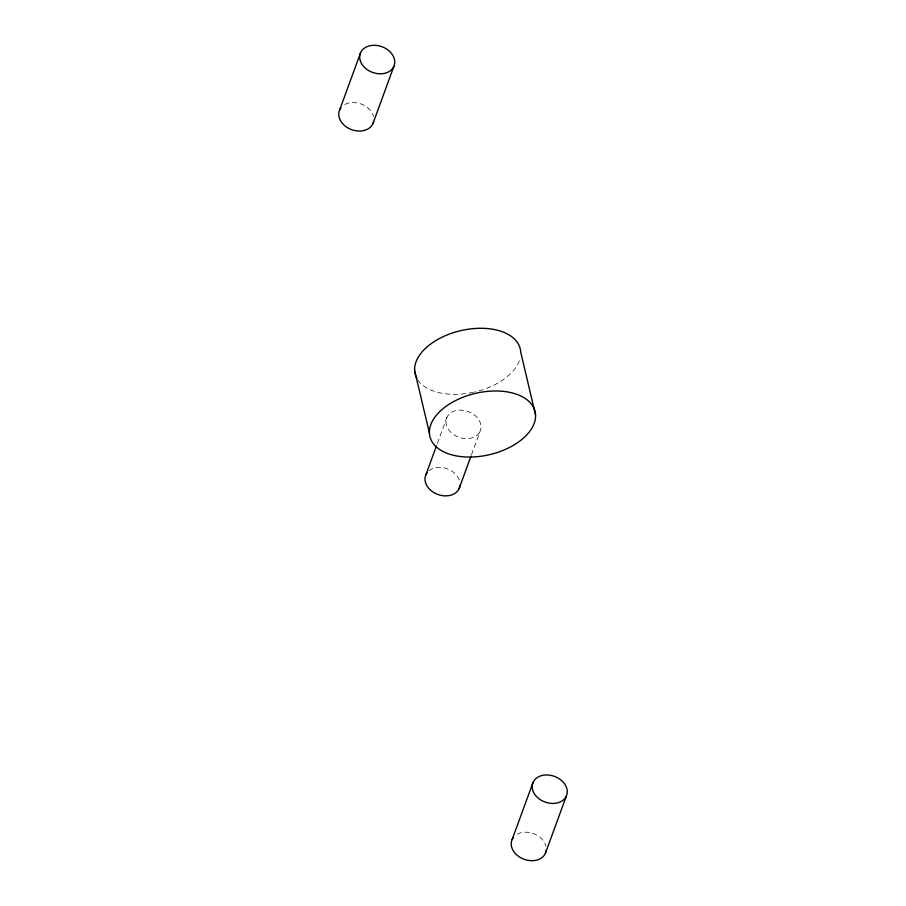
<?xml version="1.0" encoding="UTF-8"?>
<svg xmlns="http://www.w3.org/2000/svg" width="906" height="906" viewBox="0 0 906 906"><rect width="100%" height="100%" fill="white"/><g stroke="black" fill="none" stroke-linecap="round" stroke-linejoin="round"><path stroke-width="0.68" stroke-dasharray="4.53 3.4" d="M437.349 443.453L446.873 417.428M471.505 454.733L480.078 431.313A18.007 13.669 20.1 0 0 460.112 410.124A18.007 13.669 20.1 0 0 450.237 431.686A18.007 13.669 20.1 0 0 480.078 431.313M344.756 104.564A18.007 13.669 20.1 0 1 373.51 116.591M517.235 834.211A18.007 13.669 20.1 0 1 545.99 846.238M519.353 360.679A54.032 31.45 -13.3 0 1 474.903 391.924M473.51 392.241A54.032 31.45 -13.3 0 1 417.473 379.421M428.866 470.848A18.007 13.669 20.1 0 1 446.749 468.617A18.007 13.669 20.1 0 1 459.75 481.414"/><path stroke-width="1.36" d="M339.682 109.864L360.633 52.605M372.887 123.748L393.838 66.489A18.007 13.669 20.1 0 0 373.872 45.3A18.007 13.669 20.1 0 0 363.997 66.863A18.007 13.669 20.1 0 0 393.838 66.489M425.922 474.687L436.398 446.058M459.127 488.572L471.029 456.035M512.162 839.511L533.113 782.252M545.367 853.395L566.318 796.136A18.007 13.669 20.1 0 0 546.352 774.947A18.007 13.669 20.1 0 0 536.488 796.51A18.007 13.669 20.1 0 0 566.318 796.136M535.537 414.857A54.032 31.45 -13.3 0 0 454.495 401.109A54.032 31.45 -13.3 0 0 457.439 456.092A54.032 31.45 -13.3 0 0 535.537 414.857L520.712 352.151A54.032 31.45 -13.3 0 0 459.059 331.041A54.032 31.45 -13.3 0 0 416.873 378.38M414.62 370.475L429.444 433.181M373.623 121.472A18.007 13.669 20.1 0 1 350.588 129.252A18.007 13.669 20.1 0 1 340.928 107.803M546.273 849.93A18.007 13.669 20.1 0 1 523.793 859.182A18.007 13.669 20.1 0 1 513.408 837.45M460.033 485.106A18.007 13.669 20.1 0 1 437.553 494.359A18.007 13.669 20.1 0 1 427.168 472.626"/></g></svg>
